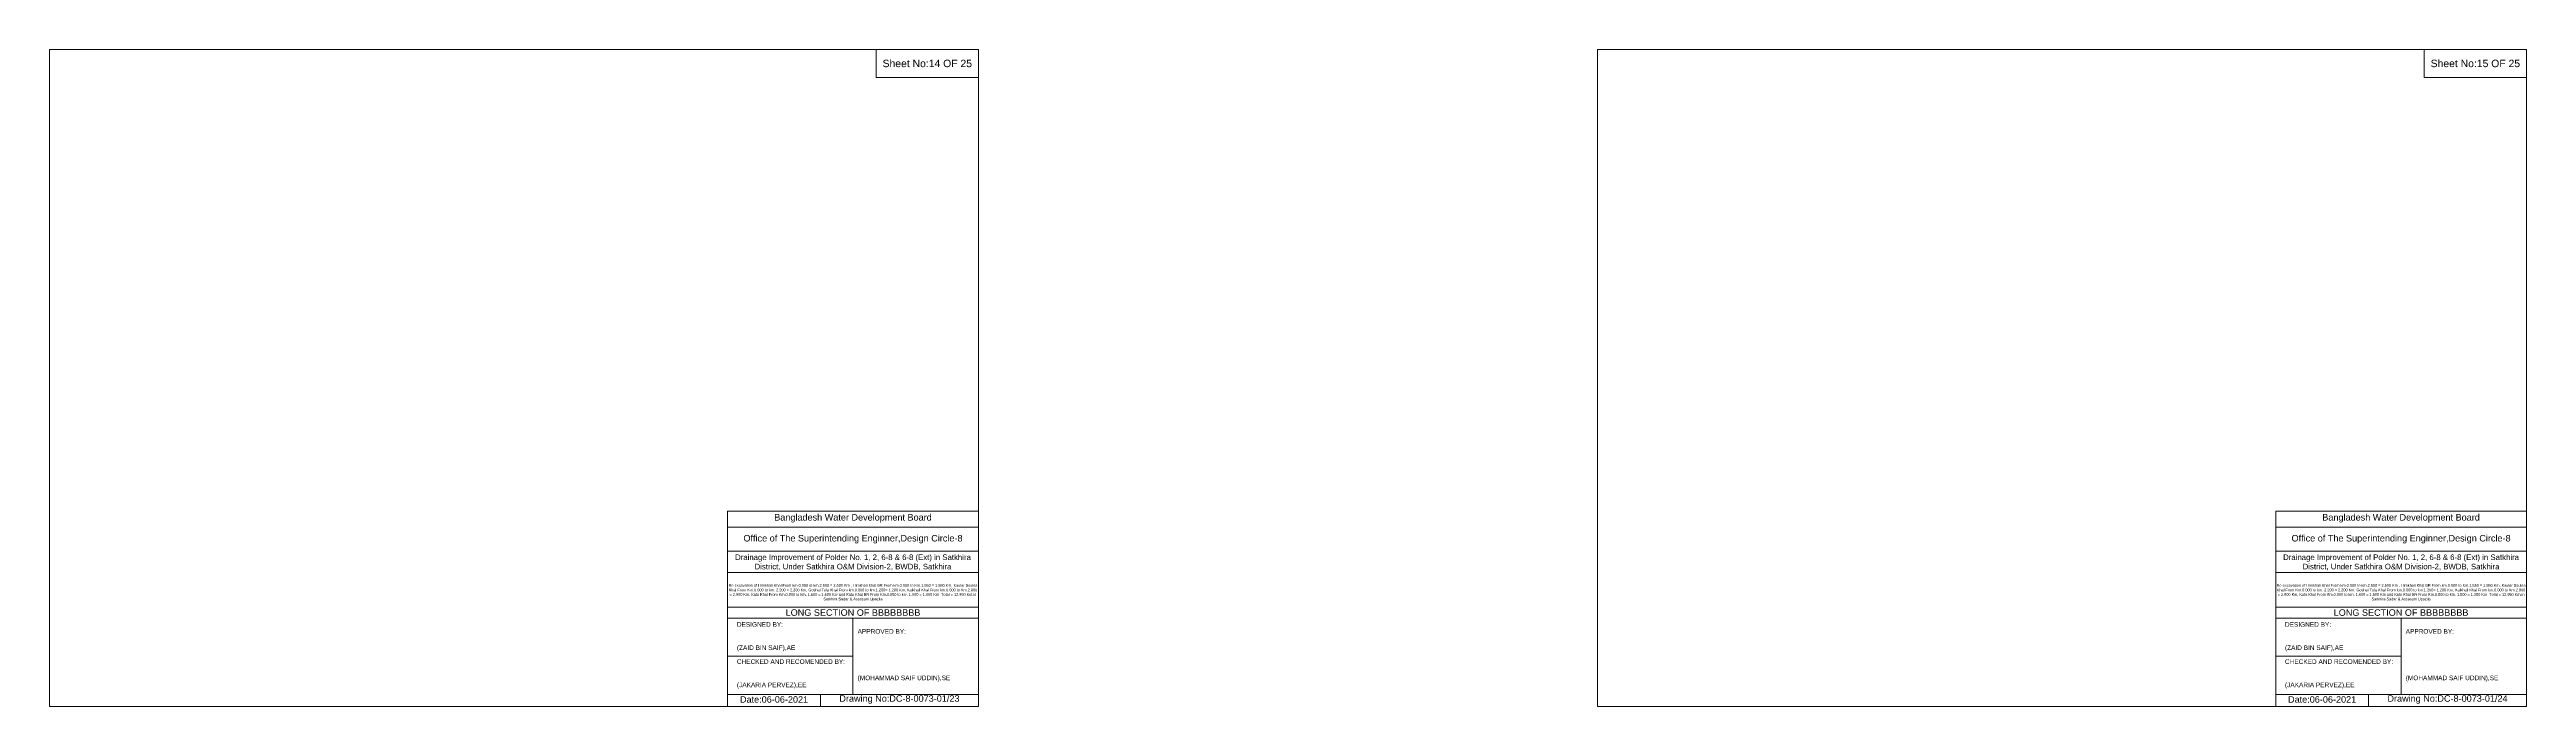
# Model space of a CAD drawing. Header units: inches. Extents: x 93000 to 346000, y -4242 to 0.
# Drawn here: x 230000 to 246000, y -4242 to 0 of the extents above; entities that cross this region are included whole.
import ezdxf

# ---------------------------------------------------------------- set-up
doc = ezdxf.new("R2010")
doc.units = ezdxf.units.IN
doc.header["$LTSCALE"] = 7
doc.header["$MEASUREMENT"] = 0
doc.layers.add('Cross section Data Border', color=7, linetype='Continuous', lineweight=9)
doc.styles.get("Standard").update_dxf_attribs({"font": 'arial.ttf'})

msp = doc.modelspace()

# ---------------------------------------------------------------- linework, layer by layer
at = {"layer": 'Cross section Data Border'}
for points in [[(230000, 0), (236000, 0), (236000, -4242), (230000, -4242)], [(235340, 0), (236000, 0), (236000, -180), (235340, -180)], [(240000, 0), (246000, 0), (246000, -4242), (240000, -4242)], [(245340, 0), (246000, 0), (246000, -180), (245340, -180)]]:
    msp.add_lwpolyline(points, close=True, dxfattribs=at)
for points in [[(234380, -4242), (234380, -2982), (236000, -2982)], [(244380, -4242), (244380, -2982), (246000, -2982)], [(234380, -3084), (236000, -3084)], [(244380, -3084), (246000, -3084)], [(234380, -3240), (236000, -3240)], [(244380, -3240), (246000, -3240)], [(234380, -3378), (236000, -3378)], [(244380, -3378), (246000, -3378)], [(234380, -3600), (236000, -3600)], [(234380, -3672), (236000, -3672)], [(235190, -3672), (235190, -4164)], [(244380, -3600), (246000, -3600)], [(244380, -3672), (246000, -3672)], [(245190, -3672), (245190, -4164)], [(234380, -3918), (235190, -3918)], [(244380, -3918), (245190, -3918)], [(234380, -4164), (236000, -4164)], [(234980, -4164), (234980, -4242)], [(244380, -4164), (246000, -4164)], [(244980, -4164), (244980, -4242)]]:
    msp.add_lwpolyline(points, dxfattribs=at)

# ---------------------------------------------------------------- texts
at = {"layer": 'Cross section Data Border', "attachment_point": 5}
for s, insert, char_height in [('Sheet No:14 OF 25', (235670, -90), 48), ('Sheet No:15 OF 25', (245670, -90), 48), ('Bangladesh Water Development Board', (235190, -3027), 42), ('Bangladesh Water Development Board', (245190, -3027), 42), ('Office of The Superintending Enginner,Design Circle-8', (235190, -3162), 42), ('Office of The Superintending Enginner,Design Circle-8', (245190, -3162), 42)]:
    msp.add_mtext(s, dxfattribs=dict(at, insert=insert, char_height=char_height))
at = {"layer": 'Cross section Data Border'}
for s, insert, char_height, width, attachment_point in [('Drainage Improvement of Polder No. 1, 2, 6-8 & 6-8 (Ext) in Satkhira District, Under Satkhira O&M Division-2, BWDB, Satkhira', (235190, -3312), 36, 1680, 5), ('Drainage Improvement of Polder No. 1, 2, 6-8 & 6-8 (Ext) in Satkhira District, Under Satkhira O&M Division-2, BWDB, Satkhira', (245190, -3312), 36, 1680, 5), ('Re-excavation of Himkhali Khal From km.0.000 to km.2.500 = 2.500 Km , Himkhali Khal BR From km.0.000 to Km.1.550 = 1.550 Km, Kaular Boulna Khal From Km.0.000 to km. 2.200 = 2.200 Km, Goshai Tola Khal From km.0.000 to km.1.200= 1.200 Km, Kaikhali Khal From km.0.000 to Km.2.900 = 2.900 Km, Kata Khal From Km.0.000 to km. 1.600 = 1.600 Km and Kata Khal BR From Km.0.000 to km. 1.000 = 1.000 Km  Total = 12.950 Km.in Satkhira Sadar & Assasuni Upazila', (235190, -3507), 17.611, 1620, 5), ('Re-excavation of Himkhali Khal From km.0.000 to km.2.500 = 2.500 Km , Himkhali Khal BR From km.0.000 to Km.1.550 = 1.550 Km, Kaular Boulna Khal From Km.0.000 to km. 2.200 = 2.200 Km, Goshai Tola Khal From km.0.000 to km.1.200= 1.200 Km, Kaikhali Khal From km.0.000 to Km.2.900 = 2.900 Km, Kata Khal From Km.0.000 to km. 1.600 = 1.600 Km and Kata Khal BR From Km.0.000 to km. 1.000 = 1.000 Km  Total = 12.950 Km.in Satkhira Sadar & Assasuni Upazila', (245190, -3507), 17.611, 1620, 5), ('LONG SECTION OF BBBBBBBB', (235190, -3636), 42, 1680, 5), ('LONG SECTION OF BBBBBBBB', (245190, -3636), 42, 1680, 5), ('DESIGNED BY:\\P\\P\\P(ZAID BIN SAIF),AE', (234440, -3792), 30, 840, 4), ('APPROVED BY:\\P\\P\\P\\P\\P\\P(MOHAMMAD SAIF UDDIN),SE', (235220, -3912), 30, 840, 4), ('DESIGNED BY:\\P\\P\\P(ZAID BIN SAIF),AE', (244440, -3792), 30, 840, 4), ('APPROVED BY:\\P\\P\\P\\P\\P\\P(MOHAMMAD SAIF UDDIN),SE', (245220, -3912), 30, 840, 4), ('CHECKED AND RECOMENDED BY:\\P\\P\\P(JAKARIA PERVEZ),EE', (234440, -4032), 30, 840, 4), ('CHECKED AND RECOMENDED BY:\\P\\P\\P(JAKARIA PERVEZ),EE', (244440, -4032), 30, 840, 4), ('Date:06-06-2021', (234680, -4197), 42, 840, 5), ('Drawing No:DC-8-0073-01/23', (235490, -4197), 42, 1320, 5), ('Date:06-06-2021', (244680, -4197), 42, 840, 5), ('Drawing No:DC-8-0073-01/24', (245490, -4197), 42, 1320, 5)]:
    msp.add_mtext(s, dxfattribs=dict(at, insert=insert, char_height=char_height, width=width, attachment_point=attachment_point))

doc.saveas('drawing.dxf')
